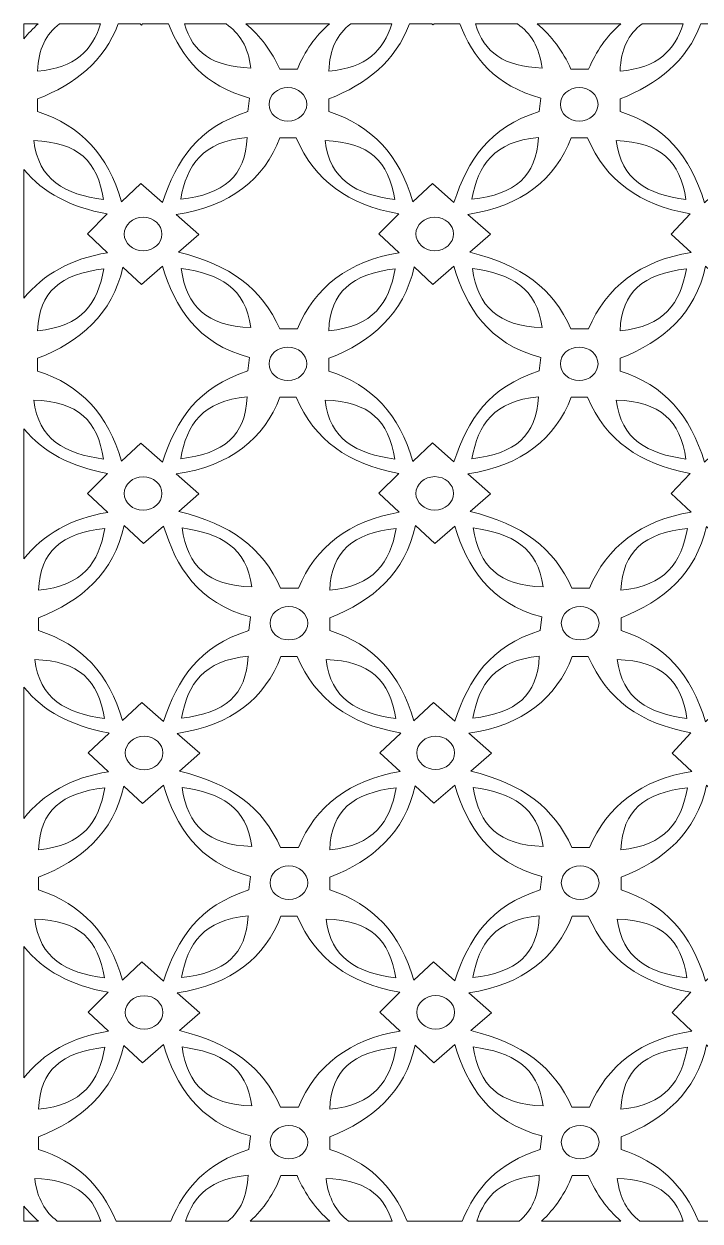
# Model space of a CAD drawing. Header units: millimetres. Extents: x -1200 to 1200, y -590 to 590.
# Drawn here: x -1200 to -534, y -590 to 590 of the extents above; entities that cross this region are included whole.
import ezdxf

# ---------------------------------------------------------------- set-up
doc = ezdxf.new("R2010")
doc.units = ezdxf.units.MM
doc.header["$MEASUREMENT"] = 0
doc.layers.add('Layer 1', color=7, linetype='Continuous')

msp = doc.modelspace()

# ---------------------------------------------------------------- linework, layer by layer
at = {"layer": 'Layer 1', "color": 250, "lineweight": 20}
for points, knots in [([(-1185.9681, 589.9734), (-1191.1047, 585.4989), (-1195.8026, 580.6018), (-1200.05, 575.308), (-1200.05, 575.308), (-1200.05, 589.9734), (-1200.05, 589.9734), (-1200.05, 589.9734), (-1185.9681, 589.9734), (-1185.9681, 589.9734)], [0, 0, 0, 0, 0.333333333, 0.333333333, 0.333333333, 0.666666667, 0.666666667, 0.666666667, 1, 1, 1, 1]), ([(-1124.6519, 589.9734), (-1132.5029, 564.0389), (-1149.4476, 546.8469), (-1186.7053, 543.2681), (-1185.7507, 565.1302), (-1178.6205, 580.1366), (-1164.9344, 589.9734), (-1164.9344, 589.9734), (-1124.6519, 589.9734), (-1124.6519, 589.9734)], [0, 0, 0, 0, 0.333333333, 0.333333333, 0.333333333, 0.666666667, 0.666666667, 0.666666667, 1, 1, 1, 1]), ([(-1057.6594, 589.9734), (-1044.5549, 557.0026), (-1022.4726, 528.8208), (-977.688, 516.8973), (-977.688, 516.8973), (-979.403, 503.6394), (-979.403, 503.6394), (-1029.0382, 487.6481), (-1049.8049, 455.9692), (-1063.432, 413.8114), (-1063.432, 413.8114), (-1084.8274, 432.6082), (-1084.8274, 432.6082), (-1084.8274, 432.6082), (-1103.8481, 414.7269), (-1103.8481, 414.7269), (-1117.6226, 460.8955), (-1143.6042, 489.6308), (-1186.6433, 503.5802), (-1186.6433, 503.5802), (-1186.5889, 516.1332), (-1186.5889, 516.1332), (-1149.7455, 530.6099), (-1120.7572, 553.2487), (-1107.2572, 589.9734), (-1107.2572, 589.9734), (-1085.4767, 589.9734), (-1085.4767, 589.9734), (-1085.4767, 589.9734), (-1084.3541, 588.9229), (-1084.3541, 588.9229), (-1084.3541, 588.9229), (-1083.1492, 589.9734), (-1083.1492, 589.9734), (-1083.1492, 589.9734), (-1057.6594, 589.9734), (-1057.6594, 589.9734)], [0, 0, 0, 0, 0.083333333, 0.083333333, 0.083333333, 0.166666667, 0.166666667, 0.166666667, 0.25, 0.25, 0.25, 0.333333333, 0.333333333, 0.333333333, 0.416666667, 0.416666667, 0.416666667, 0.5, 0.5, 0.5, 0.583333333, 0.583333333, 0.583333333, 0.666666667, 0.666666667, 0.666666667, 0.75, 0.75, 0.75, 0.833333333, 0.833333333, 0.833333333, 0.916666667, 0.916666667, 0.916666667, 1, 1, 1, 1]), ([(-1000.8998, 589.9734), (-987.6817, 580.9458), (-979.1305, 567.2761), (-976.6015, 546.4951), (-1014.1466, 547.7999), (-1033.7048, 561.8881), (-1042.0375, 589.9734), (-1042.0375, 589.9734), (-1000.8998, 589.9734), (-1000.8998, 589.9734)], [0, 0, 0, 0, 0.333333333, 0.333333333, 0.333333333, 0.666666667, 0.666666667, 0.666666667, 1, 1, 1, 1]), ([(-899.0392, 589.9734), (-912.8213, 577.9709), (-923.4467, 562.9281), (-930.6602, 545.3295), (-930.6602, 545.3295), (-948.1133, 545.3493), (-948.1133, 545.3493), (-956.1306, 563.3703), (-967.0394, 578.1095), (-981.3842, 589.9734), (-981.3842, 589.9734), (-899.0392, 589.9734), (-899.0392, 589.9734)], [0, 0, 0, 0, 0.25, 0.25, 0.25, 0.5, 0.5, 0.5, 0.75, 0.75, 0.75, 1, 1, 1, 1]), ([(-837.7148, 589.9734), (-845.5673, 564.0389), (-862.502, 546.8469), (-899.7662, 543.2681), (-898.8073, 565.1302), (-891.6801, 580.1366), (-877.996, 589.9734), (-877.996, 589.9734), (-837.7148, 589.9734), (-837.7148, 589.9734)], [0, 0, 0, 0, 0.333333333, 0.333333333, 0.333333333, 0.666666667, 0.666666667, 0.666666667, 1, 1, 1, 1]), ([(-770.7132, 589.9734), (-757.6068, 556.9989), (-735.5345, 528.8143), (-690.7565, 516.8973), (-690.7565, 516.8973), (-692.4637, 503.6394), (-692.4637, 503.6394), (-741.9826, 487.6878), (-762.7649, 456.1207), (-776.3843, 414.121), (-776.3843, 414.121), (-797.5468, 432.6938), (-797.5468, 432.6938), (-797.5468, 432.6938), (-816.8391, 414.549), (-816.8391, 414.549), (-830.6136, 460.8231), (-856.5953, 489.6044), (-899.6964, 503.5802), (-899.6964, 503.5802), (-899.6497, 516.1332), (-899.6497, 516.1332), (-862.7883, 530.603), (-833.8193, 553.2395), (-820.3176, 589.9734), (-820.3176, 589.9734), (-798.1035, 589.9734), (-798.1035, 589.9734), (-798.1035, 589.9734), (-797.0734, 589.0085), (-797.0734, 589.0085), (-797.0734, 589.0085), (-795.9671, 589.9734), (-795.9671, 589.9734), (-795.9671, 589.9734), (-770.7132, 589.9734), (-770.7132, 589.9734)], [0, 0, 0, 0, 0.083333333, 0.083333333, 0.083333333, 0.166666667, 0.166666667, 0.166666667, 0.25, 0.25, 0.25, 0.333333333, 0.333333333, 0.333333333, 0.416666667, 0.416666667, 0.416666667, 0.5, 0.5, 0.5, 0.583333333, 0.583333333, 0.583333333, 0.666666667, 0.666666667, 0.666666667, 0.75, 0.75, 0.75, 0.833333333, 0.833333333, 0.833333333, 0.916666667, 0.916666667, 0.916666667, 1, 1, 1, 1]), ([(-713.9584, 589.9734), (-700.7314, 580.9458), (-692.1752, 567.2761), (-689.6545, 546.4951), (-727.193, 547.7999), (-746.7791, 561.8881), (-755.1196, 589.9734), (-755.1196, 589.9734), (-713.9584, 589.9734), (-713.9584, 589.9734)], [0, 0, 0, 0, 0.333333333, 0.333333333, 0.333333333, 0.666666667, 0.666666667, 0.666666667, 1, 1, 1, 1]), ([(-612.0904, 589.9734), (-625.8712, 577.9705), (-636.4977, 562.9277), (-643.7132, 545.3295), (-643.7132, 545.3295), (-661.174, 545.3493), (-661.174, 545.3493), (-669.1897, 563.3725), (-680.0955, 578.1105), (-694.4359, 589.9734), (-694.4359, 589.9734), (-612.0904, 589.9734), (-612.0904, 589.9734)], [0, 0, 0, 0, 0.25, 0.25, 0.25, 0.5, 0.5, 0.5, 0.75, 0.75, 0.75, 1, 1, 1, 1]), ([(-550.7683, 589.9734), (-558.6224, 564.0389), (-575.5627, 546.8469), (-612.827, 543.2681), (-611.8725, 565.1302), (-604.7397, 580.1366), (-591.0514, 589.9734), (-591.0514, 589.9734), (-550.7683, 589.9734), (-550.7683, 589.9734)], [0, 0, 0, 0, 0.333333333, 0.333333333, 0.333333333, 0.666666667, 0.666666667, 0.666666667, 1, 1, 1, 1]), ([(-483.7781, 589.9734), (-470.666, 556.9999), (-448.5775, 528.8137), (-403.8019, 516.8973), (-403.8019, 516.8973), (-405.5091, 503.6394), (-405.5091, 503.6394), (-454.8572, 487.7471), (-475.6704, 456.3512), (-489.3055, 414.5755), (-489.3055, 414.5755), (-509.6299, 432.4107), (-509.6299, 432.4107), (-509.6299, 432.4107), (-529.6282, 413.6073), (-529.6282, 413.6073), (-543.3175, 460.4279), (-569.3768, 489.519), (-612.765, 503.5802), (-612.765, 503.5802), (-612.7028, 516.1332), (-612.7028, 516.1332), (-575.8553, 530.6071), (-546.8777, 553.2478), (-533.3698, 589.9734), (-533.3698, 589.9734), (-510.4964, 589.9734), (-510.4964, 589.9734), (-510.4964, 589.9734), (-509.1642, 588.7252), (-509.1642, 588.7252), (-509.1642, 588.7252), (-507.7322, 589.9734), (-507.7322, 589.9734), (-507.7322, 589.9734), (-483.7781, 589.9734), (-483.7781, 589.9734)], [0, 0, 0, 0, 0.083333333, 0.083333333, 0.083333333, 0.166666667, 0.166666667, 0.166666667, 0.25, 0.25, 0.25, 0.333333333, 0.333333333, 0.333333333, 0.416666667, 0.416666667, 0.416666667, 0.5, 0.5, 0.5, 0.583333333, 0.583333333, 0.583333333, 0.666666667, 0.666666667, 0.666666667, 0.75, 0.75, 0.75, 0.833333333, 0.833333333, 0.833333333, 0.916666667, 0.916666667, 0.916666667, 1, 1, 1, 1]), ([(-939.9804, 494.2279), (-950.2086, 494.2279), (-958.5354, 501.6438), (-958.5354, 510.726), (-958.5354, 519.8215), (-950.2086, 527.2375), (-939.9804, 527.2375), (-929.7444, 527.2375), (-921.4098, 519.8215), (-921.4098, 510.726), (-921.4098, 501.6438), (-929.7444, 494.2279), (-939.9804, 494.2279)], [0, 0, 0, 0, 0.25, 0.25, 0.25, 0.5, 0.5, 0.5, 0.75, 0.75, 0.75, 1, 1, 1, 1]), ([(-653.0335, 494.2279), (-663.2615, 494.2279), (-671.5885, 501.6438), (-671.5885, 510.726), (-671.5885, 519.8215), (-663.2615, 527.2375), (-653.0335, 527.2375), (-642.8053, 527.2375), (-634.4707, 519.8215), (-634.4707, 510.726), (-634.4707, 501.6438), (-642.8053, 494.2279), (-653.0335, 494.2279)], [0, 0, 0, 0, 0.25, 0.25, 0.25, 0.5, 0.5, 0.5, 0.75, 0.75, 0.75, 1, 1, 1, 1]), ([(-1121.7124, 416.8214), (-1159.8002, 422.0771), (-1185.6266, 436.0592), (-1190.3372, 474.9569), (-1146.7551, 473.442), (-1127.4085, 454.7178), (-1121.7124, 416.8214)], [0, 0, 0, 0, 0.5, 0.5, 0.5, 1, 1, 1, 1]), ([(-830.3887, 364.4486), (-879.6901, 356.8153), (-914.1306, 329.9045), (-930.6602, 289.5777), (-930.6602, 289.5777), (-948.1133, 289.5975), (-948.1133, 289.5975), (-965.6438, 329.0022), (-996.9879, 352.7254), (-1047.8881, 364.982), (-1047.8881, 364.982), (-1027.781, 382.5143), (-1027.781, 382.5143), (-1027.781, 382.5143), (-1050.1697, 402.1738), (-1050.1697, 402.1738), (-996.0256, 410.1891), (-963.696, 436.9419), (-947.8106, 477.8153), (-947.8106, 477.8153), (-931.9639, 477.8153), (-931.9639, 477.8153), (-913.2615, 435.1438), (-881.0094, 412.02), (-830.7999, 402.727), (-830.7999, 402.727), (-850.3016, 383.0938), (-850.3016, 383.0938), (-850.3016, 383.0938), (-830.3887, 364.4486), (-830.3887, 364.4486)], [0, 0, 0, 0, 0.1, 0.1, 0.1, 0.2, 0.2, 0.2, 0.3, 0.3, 0.3, 0.4, 0.4, 0.4, 0.5, 0.5, 0.5, 0.6, 0.6, 0.6, 0.7, 0.7, 0.7, 0.8, 0.8, 0.8, 0.9, 0.9, 0.9, 1, 1, 1, 1]), ([(-1045.6298, 417.1705), (-1039.7164, 451.023), (-1023.9861, 473.9954), (-980.2411, 478.1972), (-981.9328, 439.4511), (-1003.01, 422.2285), (-1045.6298, 417.1705)], [0, 0, 0, 0, 0.5, 0.5, 0.5, 1, 1, 1, 1]), ([(-834.7577, 416.8214), (-872.8455, 422.0771), (-898.6797, 436.0592), (-903.4057, 474.9569), (-859.8237, 473.442), (-840.4537, 454.7178), (-834.7577, 416.8214)], [0, 0, 0, 0, 0.5, 0.5, 0.5, 1, 1, 1, 1]), ([(-542.8675, 364.5474), (-592.4716, 357.0327), (-627.1138, 330.0625), (-643.7132, 289.5777), (-643.7132, 289.5777), (-661.174, 289.5975), (-661.174, 289.5975), (-678.6814, 328.9626), (-709.9634, 352.6726), (-760.7473, 364.9359), (-760.7473, 364.9359), (-740.5082, 382.6066), (-740.5082, 382.6066), (-740.5082, 382.6066), (-762.8503, 402.233), (-762.8503, 402.233), (-708.9313, 410.3076), (-676.7257, 437.0342), (-660.8637, 477.8153), (-660.8637, 477.8153), (-645.017, 477.8153), (-645.017, 477.8153), (-626.3146, 435.1438), (-594.0625, 412.02), (-543.853, 402.727), (-543.853, 402.727), (-562.377, 382.8174), (-562.377, 382.8174), (-562.377, 382.8174), (-542.8675, 364.5474), (-542.8675, 364.5474)], [0, 0, 0, 0, 0.1, 0.1, 0.1, 0.2, 0.2, 0.2, 0.3, 0.3, 0.3, 0.4, 0.4, 0.4, 0.5, 0.5, 0.5, 0.6, 0.6, 0.6, 0.7, 0.7, 0.7, 0.8, 0.8, 0.8, 0.9, 0.9, 0.9, 1, 1, 1, 1]), ([(-758.6829, 417.1705), (-752.7929, 451.023), (-737.0471, 473.9954), (-693.2864, 478.1972), (-694.986, 439.4511), (-716.0708, 422.2285), (-758.6829, 417.1705)], [0, 0, 0, 0, 0.5, 0.5, 0.5, 1, 1, 1, 1]), ([(-547.8263, 416.8214), (-585.9064, 422.0771), (-611.7251, 436.0592), (-616.4744, 474.9569), (-572.8767, 473.442), (-553.5069, 454.7178), (-547.8263, 416.8214)], [0, 0, 0, 0, 0.5, 0.5, 0.5, 1, 1, 1, 1]), ([(-1118.0494, 402.6875), (-1118.0494, 402.6875), (-1137.5745, 383.0016), (-1137.5745, 383.0016), (-1137.5745, 383.0016), (-1117.7159, 364.396), (-1117.7159, 364.396), (-1153.3291, 358.8025), (-1181.1561, 343.1102), (-1200.05, 319.5562), (-1200.05, 319.5562), (-1200.05, 446.594), (-1200.05, 446.594), (-1180.9267, 423.3561), (-1154.1613, 409.4001), (-1118.0494, 402.6875)], [0, 0, 0, 0, 0.2, 0.2, 0.2, 0.4, 0.4, 0.4, 0.6, 0.6, 0.6, 0.8, 0.8, 0.8, 1, 1, 1, 1]), ([(-1082.6777, 366.3848), (-1092.9059, 366.3848), (-1101.2329, 373.7942), (-1101.2329, 382.883), (-1101.2329, 391.9654), (-1092.9059, 399.3945), (-1082.6777, 399.3945), (-1072.4574, 399.3945), (-1064.1227, 391.9654), (-1064.1227, 382.883), (-1064.1227, 373.7942), (-1072.4574, 366.3848), (-1082.6777, 366.3848)], [0, 0, 0, 0, 0.25, 0.25, 0.25, 0.5, 0.5, 0.5, 0.75, 0.75, 0.75, 1, 1, 1, 1]), ([(-795.3971, 366.4706), (-805.6254, 366.4706), (-813.9599, 373.8864), (-813.9599, 382.9687), (-813.9599, 392.0642), (-805.6254, 399.48), (-795.3971, 399.48), (-785.1768, 399.48), (-776.8343, 392.0642), (-776.8343, 382.9687), (-776.8343, 373.8864), (-785.1768, 366.4706), (-795.3971, 366.4706)], [0, 0, 0, 0, 0.25, 0.25, 0.25, 0.5, 0.5, 0.5, 0.75, 0.75, 0.75, 1, 1, 1, 1]), ([(-1121.3166, 348.5365), (-1127.2145, 314.684), (-1142.9602, 291.7182), (-1186.7053, 287.5228), (-1185.0135, 326.2689), (-1163.9287, 343.4784), (-1121.3166, 348.5365)], [0, 0, 0, 0, 0.5, 0.5, 0.5, 1, 1, 1, 1]), ([(-1063.5951, 351.2764), (-1051.3648, 311.2263), (-1030.0315, 275.0684), (-977.688, 261.1455), (-977.688, 261.1455), (-979.403, 247.8877), (-979.403, 247.8877), (-1029.0382, 231.8966), (-1049.8049, 200.2108), (-1063.432, 158.0662), (-1063.432, 158.0662), (-1084.8274, 176.8498), (-1084.8274, 176.8498), (-1084.8274, 176.8498), (-1103.8481, 158.9751), (-1103.8481, 158.9751), (-1117.6226, 205.1438), (-1143.6042, 233.879), (-1186.6433, 247.835), (-1186.6433, 247.835), (-1186.5889, 260.3815), (-1186.5889, 260.3815), (-1144.6675, 276.8468), (-1112.9122, 303.8893), (-1102.5753, 350.2227), (-1102.5753, 350.2227), (-1084.3541, 333.1646), (-1084.3541, 333.1646), (-1084.3541, 333.1646), (-1063.5951, 351.2764), (-1063.5951, 351.2764)], [0, 0, 0, 0, 0.1, 0.1, 0.1, 0.2, 0.2, 0.2, 0.3, 0.3, 0.3, 0.4, 0.4, 0.4, 0.5, 0.5, 0.5, 0.6, 0.6, 0.6, 0.7, 0.7, 0.7, 0.8, 0.8, 0.8, 0.9, 0.9, 0.9, 1, 1, 1, 1]), ([(-1045.2186, 348.879), (-1007.1617, 343.6431), (-981.3353, 329.6411), (-976.6015, 290.7434), (-1020.1914, 292.2649), (-1039.5379, 311.0023), (-1045.2186, 348.879)], [0, 0, 0, 0, 0.5, 0.5, 0.5, 1, 1, 1, 1]), ([(-834.3775, 348.5365), (-840.2831, 314.684), (-856.0134, 291.7182), (-899.7662, 287.5228), (-898.0667, 326.2689), (-876.9973, 343.4784), (-834.3775, 348.5365)], [0, 0, 0, 0, 0.5, 0.5, 0.5, 1, 1, 1, 1]), ([(-776.6016, 351.1117), (-764.3557, 311.1341), (-743.0225, 275.0489), (-690.7565, 261.1455), (-690.7565, 261.1455), (-692.4637, 247.8877), (-692.4637, 247.8877), (-741.9826, 231.9426), (-762.7649, 200.369), (-776.3843, 158.3692), (-776.3843, 158.3692), (-797.5468, 176.942), (-797.5468, 176.942), (-797.5468, 176.942), (-816.8391, 158.7974), (-816.8391, 158.7974), (-830.6136, 205.0714), (-856.5953, 233.8526), (-899.6964, 247.835), (-899.6964, 247.835), (-899.6497, 260.3815), (-899.6497, 260.3815), (-857.6042, 276.8863), (-825.8254, 304.0211), (-815.5586, 350.5585), (-815.5586, 350.5585), (-797.0734, 333.2567), (-797.0734, 333.2567), (-797.0734, 333.2567), (-776.6016, 351.1117), (-776.6016, 351.1117)], [0, 0, 0, 0, 0.1, 0.1, 0.1, 0.2, 0.2, 0.2, 0.3, 0.3, 0.3, 0.4, 0.4, 0.4, 0.5, 0.5, 0.5, 0.6, 0.6, 0.6, 0.7, 0.7, 0.7, 0.8, 0.8, 0.8, 0.9, 0.9, 0.9, 1, 1, 1, 1]), ([(-758.3027, 348.879), (-720.2303, 343.6431), (-694.3728, 329.6411), (-689.6545, 290.7434), (-733.2367, 292.2649), (-752.6221, 311.0023), (-758.3027, 348.879)], [0, 0, 0, 0, 0.5, 0.5, 0.5, 1, 1, 1, 1]), ([(-547.4305, 348.5365), (-553.3361, 314.684), (-569.0741, 291.7182), (-612.827, 287.5228), (-611.1353, 326.2689), (-590.0426, 343.4784), (-547.4305, 348.5365)], [0, 0, 0, 0, 0.5, 0.5, 0.5, 1, 1, 1, 1]), ([(-489.3908, 350.2094), (-477.0984, 310.5874), (-455.6721, 274.95), (-403.8019, 261.1455), (-403.8019, 261.1455), (-405.5091, 247.8877), (-405.5091, 247.8877), (-454.8572, 231.9954), (-475.6704, 200.5993), (-489.3055, 158.8236), (-489.3055, 158.8236), (-509.6299, 176.6654), (-509.6299, 176.6654), (-509.6299, 176.6654), (-529.6282, 157.8555), (-529.6282, 157.8555), (-543.3175, 204.6828), (-569.3768, 233.7604), (-612.765, 247.835), (-612.765, 247.835), (-612.7028, 260.3815), (-612.7028, 260.3815), (-570.5176, 276.9521), (-538.6458, 304.2253), (-528.4953, 351.0919), (-528.4953, 351.0919), (-509.1642, 332.9803), (-509.1642, 332.9803), (-509.1642, 332.9803), (-489.3908, 350.2094), (-489.3908, 350.2094)], [0, 0, 0, 0, 0.1, 0.1, 0.1, 0.2, 0.2, 0.2, 0.3, 0.3, 0.3, 0.4, 0.4, 0.4, 0.5, 0.5, 0.5, 0.6, 0.6, 0.6, 0.7, 0.7, 0.7, 0.8, 0.8, 0.8, 0.9, 0.9, 0.9, 1, 1, 1, 1]), ([(-939.9804, 238.476), (-950.2086, 238.476), (-958.5354, 245.8855), (-958.5354, 254.9743), (-958.5354, 264.0697), (-950.2086, 271.4856), (-939.9804, 271.4856), (-929.7444, 271.4856), (-921.4098, 264.0697), (-921.4098, 254.9743), (-921.4098, 245.8855), (-929.7444, 238.476), (-939.9804, 238.476)], [0, 0, 0, 0, 0.25, 0.25, 0.25, 0.5, 0.5, 0.5, 0.75, 0.75, 0.75, 1, 1, 1, 1]), ([(-653.0335, 238.476), (-663.2615, 238.476), (-671.5885, 245.8855), (-671.5885, 254.9743), (-671.5885, 264.0697), (-663.2615, 271.4856), (-653.0335, 271.4856), (-642.8053, 271.4856), (-634.4707, 264.0697), (-634.4707, 254.9743), (-634.4707, 245.8855), (-642.8053, 238.476), (-653.0335, 238.476)], [0, 0, 0, 0, 0.25, 0.25, 0.25, 0.5, 0.5, 0.5, 0.75, 0.75, 0.75, 1, 1, 1, 1]), ([(-1121.7124, 161.0761), (-1159.8002, 166.3253), (-1185.6266, 180.3143), (-1190.3372, 219.2116), (-1146.7551, 217.6904), (-1127.4085, 198.9659), (-1121.7124, 161.0761)], [0, 0, 0, 0, 0.5, 0.5, 0.5, 1, 1, 1, 1]), ([(-830.2645, 108.5783), (-879.1081, 100.7737), (-913.2615, 73.9222), (-929.7134, 33.8259), (-929.7134, 33.8259), (-947.1587, 33.8457), (-947.1587, 33.8457), (-964.7669, 73.3953), (-996.274, 97.1448), (-1047.5078, 109.3685), (-1047.5078, 109.3685), (-1027.781, 126.7692), (-1027.781, 126.7692), (-1027.781, 126.7692), (-1050.1697, 146.4155), (-1050.1697, 146.4155), (-996.0256, 154.4373), (-963.696, 181.1902), (-947.8106, 222.0635), (-947.8106, 222.0635), (-931.9639, 222.0635), (-931.9639, 222.0635), (-913.2615, 179.3921), (-881.0094, 156.2683), (-830.7999, 146.9753), (-830.7999, 146.9753), (-850.3016, 127.3422), (-850.3016, 127.3422), (-850.3016, 127.3422), (-830.2645, 108.5783), (-830.2645, 108.5783)], [0, 0, 0, 0, 0.1, 0.1, 0.1, 0.2, 0.2, 0.2, 0.3, 0.3, 0.3, 0.4, 0.4, 0.4, 0.5, 0.5, 0.5, 0.6, 0.6, 0.6, 0.7, 0.7, 0.7, 0.8, 0.8, 0.8, 0.9, 0.9, 0.9, 1, 1, 1, 1]), ([(-1045.6298, 161.4185), (-1039.7164, 195.2711), (-1023.9861, 218.237), (-980.2411, 222.4322), (-981.9328, 183.6996), (-1003.01, 166.4768), (-1045.6298, 161.4185)], [0, 0, 0, 0, 0.5, 0.5, 0.5, 1, 1, 1, 1]), ([(-834.7577, 161.0761), (-872.8455, 166.3253), (-898.6797, 180.3143), (-903.4057, 219.2116), (-859.8237, 217.6904), (-840.4537, 198.9659), (-834.7577, 161.0761)], [0, 0, 0, 0, 0.5, 0.5, 0.5, 1, 1, 1, 1]), ([(-542.7277, 108.6639), (-591.8895, 100.9911), (-626.2602, 74.0868), (-642.7665, 33.8259), (-642.7665, 33.8259), (-660.2427, 33.8457), (-660.2427, 33.8457), (-677.8122, 73.3953), (-709.3271, 97.1448), (-760.5532, 109.3553), (-760.5532, 109.3553), (-740.5082, 126.8549), (-740.5082, 126.8549), (-740.5082, 126.8549), (-762.8503, 146.4815), (-762.8503, 146.4815), (-708.9313, 154.5559), (-676.7257, 181.2757), (-660.8637, 222.0635), (-660.8637, 222.0635), (-645.017, 222.0635), (-645.017, 222.0635), (-626.3146, 179.3921), (-594.0625, 156.2683), (-543.853, 146.9753), (-543.853, 146.9753), (-562.377, 127.0589), (-562.377, 127.0589), (-562.377, 127.0589), (-542.7277, 108.6639), (-542.7277, 108.6639)], [0, 0, 0, 0, 0.1, 0.1, 0.1, 0.2, 0.2, 0.2, 0.3, 0.3, 0.3, 0.4, 0.4, 0.4, 0.5, 0.5, 0.5, 0.6, 0.6, 0.6, 0.7, 0.7, 0.7, 0.8, 0.8, 0.8, 0.9, 0.9, 0.9, 1, 1, 1, 1]), ([(-758.6829, 161.4185), (-752.7929, 195.2711), (-737.0471, 218.237), (-693.2864, 222.4322), (-694.986, 183.6996), (-716.0708, 166.4768), (-758.6829, 161.4185)], [0, 0, 0, 0, 0.5, 0.5, 0.5, 1, 1, 1, 1]), ([(-547.8263, 161.0761), (-585.9064, 166.3253), (-611.7251, 180.3143), (-616.4744, 219.2116), (-572.8767, 217.6904), (-553.5069, 198.9659), (-547.8263, 161.0761)], [0, 0, 0, 0, 0.5, 0.5, 0.5, 1, 1, 1, 1]), ([(-1200.05, 190.8603), (-1180.864, 167.5934), (-1153.982, 153.6827), (-1117.7313, 146.9753), (-1117.7313, 146.9753), (-1137.5745, 127.2564), (-1137.5745, 127.2564), (-1137.5745, 127.2564), (-1117.5761, 108.5124), (-1117.5761, 108.5124), (-1153.3992, 102.7163), (-1181.2826, 86.6528), (-1200.05, 62.6173), (-1200.05, 62.6173), (-1200.05, 190.8603), (-1200.05, 190.8603)], [0, 0, 0, 0, 0.2, 0.2, 0.2, 0.4, 0.4, 0.4, 0.6, 0.6, 0.6, 0.8, 0.8, 0.8, 1, 1, 1, 1]), ([(-1082.6777, 110.6266), (-1092.9059, 110.6266), (-1101.2329, 118.0426), (-1101.2329, 127.1314), (-1101.2329, 136.2203), (-1092.9059, 143.6362), (-1082.6777, 143.6362), (-1072.4574, 143.6362), (-1064.1227, 136.2203), (-1064.1227, 127.1314), (-1064.1227, 118.0426), (-1072.4574, 110.6266), (-1082.6777, 110.6266)], [0, 0, 0, 0, 0.25, 0.25, 0.25, 0.5, 0.5, 0.5, 0.75, 0.75, 0.75, 1, 1, 1, 1]), ([(-795.3971, 110.7254), (-805.6254, 110.7254), (-813.9599, 118.1282), (-813.9599, 127.2235), (-813.9599, 136.3124), (-805.6254, 143.7285), (-795.3971, 143.7285), (-785.1768, 143.7285), (-776.8343, 136.3124), (-776.8343, 127.2235), (-776.8343, 118.1282), (-785.1768, 110.7254), (-795.3971, 110.7254)], [0, 0, 0, 0, 0.25, 0.25, 0.25, 0.5, 0.5, 0.5, 0.75, 0.75, 0.75, 1, 1, 1, 1]), ([(-1062.5008, 95.0373), (-1062.5008, 95.0373), (-1082.2587, 77.8145), (-1082.2587, 77.8145), (-1082.2587, 77.8145), (-1101.3647, 95.6958), (-1101.3647, 95.6958), (-1111.4144, 48.6117), (-1143.3561, 21.2466), (-1185.6422, 4.6297), (-1185.6422, 4.6297), (-1185.7042, -7.9169), (-1185.7042, -7.9169), (-1142.6575, -21.8728), (-1116.6759, -50.6079), (-1102.8936, -96.7767), (-1102.8936, -96.7767), (-1083.8729, -78.8953), (-1083.8729, -78.8953), (-1083.8729, -78.8953), (-1062.4776, -97.6855), (-1062.4776, -97.6855), (-1048.8581, -55.5278), (-1028.0991, -23.842), (-978.4562, -7.8641), (-978.4562, -7.8641), (-976.7488, 5.4005), (-976.7488, 5.4005), (-1028.8674, 19.2773), (-1050.2473, 55.1846), (-1062.5008, 95.0373)], [0, 0, 0, 0, 0.1, 0.1, 0.1, 0.2, 0.2, 0.2, 0.3, 0.3, 0.3, 0.4, 0.4, 0.4, 0.5, 0.5, 0.5, 0.6, 0.6, 0.6, 0.7, 0.7, 0.7, 0.8, 0.8, 0.8, 0.9, 0.9, 0.9, 1, 1, 1, 1]), ([(-775.5617, 95.024), (-775.5617, 95.024), (-795.2963, 77.8145), (-795.2963, 77.8145), (-795.2963, 77.8145), (-814.4178, 95.7157), (-814.4178, 95.7157), (-824.4597, 48.6117), (-856.4013, 21.2466), (-898.6953, 4.6297), (-898.6953, 4.6297), (-898.7496, -7.9169), (-898.7496, -7.9169), (-855.6564, -21.8925), (-829.6668, -50.6805), (-815.8923, -96.9478), (-815.8923, -96.9478), (-796.5922, -78.8098), (-796.5922, -78.8098), (-796.5922, -78.8098), (-775.4375, -97.3759), (-775.4375, -97.3759), (-761.8259, -55.3763), (-741.0282, -23.8091), (-691.5015, -7.8641), (-691.5015, -7.8641), (-689.7942, 5.4005), (-689.7942, 5.4005), (-741.9283, 19.264), (-763.2926, 55.1717), (-775.5617, 95.024)], [0, 0, 0, 0, 0.1, 0.1, 0.1, 0.2, 0.2, 0.2, 0.3, 0.3, 0.3, 0.4, 0.4, 0.4, 0.5, 0.5, 0.5, 0.6, 0.6, 0.6, 0.7, 0.7, 0.7, 0.8, 0.8, 0.8, 0.9, 0.9, 0.9, 1, 1, 1, 1]), ([(-488.6147, 95.024), (-488.6147, 95.024), (-509.0322, 77.2153), (-509.0322, 77.2153), (-509.0322, 77.2153), (-527.6882, 94.6751), (-527.6882, 94.6751), (-537.9939, 48.2164), (-569.7725, 21.1279), (-611.7484, 4.6297), (-611.7484, 4.6297), (-611.8105, -7.9169), (-611.8105, -7.9169), (-568.4223, -21.9848), (-542.3707, -51.069), (-528.6737, -97.8896), (-528.6737, -97.8896), (-508.6676, -79.0863), (-508.6676, -79.0863), (-508.6676, -79.0863), (-488.351, -96.9281), (-488.351, -96.9281), (-474.7159, -55.1524), (-453.9027, -23.7433), (-404.5701, -7.8641), (-404.5701, -7.8641), (-402.8628, 5.4005), (-402.8628, 5.4005), (-454.9814, 19.264), (-476.3379, 55.1717), (-488.6147, 95.024)], [0, 0, 0, 0, 0.1, 0.1, 0.1, 0.2, 0.2, 0.2, 0.3, 0.3, 0.3, 0.4, 0.4, 0.4, 0.5, 0.5, 0.5, 0.6, 0.6, 0.6, 0.7, 0.7, 0.7, 0.8, 0.8, 0.8, 0.9, 0.9, 0.9, 1, 1, 1, 1]), ([(-1120.3775, 92.7847), (-1126.2754, 58.9321), (-1142.0057, 35.9664), (-1185.7664, 31.7712), (-1184.0668, 70.5172), (-1162.9898, 87.7267), (-1120.3775, 92.7847)], [0, 0, 0, 0, 0.5, 0.5, 0.5, 1, 1, 1, 1]), ([(-1044.2795, 93.1273), (-1006.2227, 87.8913), (-980.3886, 73.8892), (-975.6703, 35.0048), (-1019.2369, 36.5131), (-1038.599, 55.2506), (-1044.2795, 93.1273)], [0, 0, 0, 0, 0.5, 0.5, 0.5, 1, 1, 1, 1]), ([(-833.4229, 92.7847), (-839.3286, 58.9321), (-855.0666, 35.9664), (-898.8195, 31.7712), (-897.1277, 70.5172), (-876.0505, 87.7267), (-833.4229, 92.7847)], [0, 0, 0, 0, 0.5, 0.5, 0.5, 1, 1, 1, 1]), ([(-757.3481, 93.1273), (-719.2681, 87.8913), (-693.426, 73.8892), (-688.7, 35.0048), (-732.2977, 36.5131), (-751.6598, 55.2506), (-757.3481, 93.1273)], [0, 0, 0, 0, 0.5, 0.5, 0.5, 1, 1, 1, 1]), ([(-546.4914, 92.7847), (-552.3893, 58.9321), (-568.1196, 35.9664), (-611.8803, 31.7712), (-610.173, 70.5172), (-589.1037, 87.7267), (-546.4914, 92.7847)], [0, 0, 0, 0, 0.5, 0.5, 0.5, 1, 1, 1, 1]), ([(-939.0259, -17.2691), (-949.2618, -17.2691), (-957.5886, -9.8597), (-957.5886, -0.7644), (-957.5886, 8.3179), (-949.2618, 15.7339), (-939.0259, 15.7339), (-928.8054, 15.7339), (-920.463, 8.3179), (-920.463, -0.7644), (-920.463, -9.8597), (-928.8054, -17.2691), (-939.0259, -17.2691)], [0, 0, 0, 0, 0.25, 0.25, 0.25, 0.5, 0.5, 0.5, 0.75, 0.75, 0.75, 1, 1, 1, 1]), ([(-652.0867, -17.2691), (-662.3071, -17.2691), (-670.6494, -9.8597), (-670.6494, -0.7644), (-670.6494, 8.3179), (-662.3071, 15.7339), (-652.0867, 15.7339), (-641.8663, 15.7339), (-633.5239, 8.3179), (-633.5239, -0.7644), (-633.5239, -9.8597), (-641.8663, -17.2691), (-652.0867, -17.2691)], [0, 0, 0, 0, 0.25, 0.25, 0.25, 0.5, 0.5, 0.5, 0.75, 0.75, 0.75, 1, 1, 1, 1]), ([(-829.4341, -147.0417), (-878.7433, -154.6882), (-913.1683, -181.5991), (-929.7134, -221.9259), (-929.7134, -221.9259), (-947.1587, -221.9061), (-947.1587, -221.9061), (-964.7049, -182.4948), (-996.0256, -158.7783), (-1046.9336, -146.5214), (-1046.9336, -146.5214), (-1026.8264, -128.9826), (-1026.8264, -128.9826), (-1026.8264, -128.9826), (-1049.2151, -109.3233), (-1049.2151, -109.3233), (-995.079, -101.3145), (-962.7492, -74.5617), (-946.8638, -33.6817), (-946.8638, -33.6817), (-931.0094, -33.6817), (-931.0094, -33.6817), (-912.3224, -76.3595), (-880.0627, -99.4835), (-829.8453, -108.7698), (-829.8453, -108.7698), (-829.8221, -108.7502), (-829.8221, -108.7502), (-829.5117, -108.8818), (-829.1857, -109.0136), (-828.8675, -109.1387), (-828.8675, -109.1387), (-849.3548, -128.4098), (-849.3548, -128.4098), (-849.3548, -128.4098), (-829.4341, -147.0417), (-829.4341, -147.0417)], [0, 0, 0, 0, 0.083333333, 0.083333333, 0.083333333, 0.166666667, 0.166666667, 0.166666667, 0.25, 0.25, 0.25, 0.333333333, 0.333333333, 0.333333333, 0.416666667, 0.416666667, 0.416666667, 0.5, 0.5, 0.5, 0.583333333, 0.583333333, 0.583333333, 0.666666667, 0.666666667, 0.666666667, 0.75, 0.75, 0.75, 0.833333333, 0.833333333, 0.833333333, 0.916666667, 0.916666667, 0.916666667, 1, 1, 1, 1]), ([(-1044.6831, -94.3332), (-1038.7696, -60.4674), (-1023.0472, -37.5083), (-979.2944, -33.3194), (-980.986, -72.0524), (-1002.0555, -89.2619), (-1044.6831, -94.3332)], [0, 0, 0, 0, 0.5, 0.5, 0.5, 1, 1, 1, 1]), ([(-541.9284, -146.9561), (-591.5248, -154.4708), (-626.1671, -181.4344), (-642.7665, -221.9259), (-642.7665, -221.9259), (-660.2427, -221.9061), (-660.2427, -221.9061), (-677.7268, -182.5409), (-709.0244, -158.8309), (-759.8082, -146.5676), (-759.8082, -146.5676), (-739.5536, -128.8972), (-739.5536, -128.8972), (-739.5536, -128.8972), (-761.9035, -109.2705), (-761.9035, -109.2705), (-707.9846, -101.1826), (-675.779, -74.4627), (-659.9169, -33.6817), (-659.9169, -33.6817), (-644.0703, -33.6817), (-644.0703, -33.6817), (-625.3678, -76.3466), (-593.1468, -99.4702), (-542.9528, -108.7633), (-542.9528, -108.7633), (-561.4302, -128.6797), (-561.4302, -128.6797), (-561.4302, -128.6797), (-541.9284, -146.9561), (-541.9284, -146.9561)], [0, 0, 0, 0, 0.1, 0.1, 0.1, 0.2, 0.2, 0.2, 0.3, 0.3, 0.3, 0.4, 0.4, 0.4, 0.5, 0.5, 0.5, 0.6, 0.6, 0.6, 0.7, 0.7, 0.7, 0.8, 0.8, 0.8, 0.9, 0.9, 0.9, 1, 1, 1, 1]), ([(-757.7362, -94.3332), (-751.8383, -60.4674), (-736.0926, -37.5083), (-692.3475, -33.3194), (-694.0469, -72.0524), (-715.124, -89.2619), (-757.7362, -94.3332)], [0, 0, 0, 0, 0.5, 0.5, 0.5, 1, 1, 1, 1]), ([(-1120.7579, -94.6755), (-1158.8534, -89.4265), (-1184.6721, -75.4376), (-1189.3904, -36.5401), (-1145.816, -38.0549), (-1126.4618, -56.7857), (-1120.7579, -94.6755)], [0, 0, 0, 0, 0.5, 0.5, 0.5, 1, 1, 1, 1]), ([(-833.8186, -94.6755), (-871.9065, -89.4265), (-897.733, -75.4376), (-902.4513, -36.5401), (-858.8691, -38.0549), (-839.5069, -56.7857), (-833.8186, -94.6755)], [0, 0, 0, 0, 0.5, 0.5, 0.5, 1, 1, 1, 1]), ([(-546.8718, -94.6755), (-584.9518, -89.4265), (-610.7783, -75.4376), (-615.5199, -36.5401), (-571.9299, -38.0549), (-552.5601, -56.7857), (-546.8718, -94.6755)], [0, 0, 0, 0, 0.5, 0.5, 0.5, 1, 1, 1, 1]), ([(-1116.7691, -147.0944), (-1152.9802, -152.7872), (-1181.1419, -168.9129), (-1200.05, -193.1288), (-1200.05, -193.1288), (-1200.05, -63.7078), (-1200.05, -63.7078), (-1180.8625, -87.61), (-1153.8013, -101.8677), (-1117.1414, -108.7106), (-1116.8079, -108.849), (-1116.4198, -109.0136), (-1116.0472, -109.1519), (-1116.0472, -109.1519), (-1136.6355, -128.4951), (-1136.6355, -128.4951), (-1136.6355, -128.4951), (-1116.7691, -147.0944), (-1116.7691, -147.0944)], [0, 0, 0, 0, 0.166666667, 0.166666667, 0.166666667, 0.333333333, 0.333333333, 0.333333333, 0.5, 0.5, 0.5, 0.666666667, 0.666666667, 0.666666667, 0.833333333, 0.833333333, 0.833333333, 1, 1, 1, 1]), ([(-1081.7387, -145.112), (-1091.9592, -145.112), (-1100.2937, -137.7027), (-1100.2937, -128.6139), (-1100.2937, -119.525), (-1091.9592, -112.1091), (-1081.7387, -112.1091), (-1071.5106, -112.1091), (-1063.176, -119.525), (-1063.176, -128.6139), (-1063.176, -137.7027), (-1071.5106, -145.112), (-1081.7387, -145.112)], [0, 0, 0, 0, 0.25, 0.25, 0.25, 0.5, 0.5, 0.5, 0.75, 0.75, 0.75, 1, 1, 1, 1]), ([(-794.4581, -145.0264), (-804.6786, -145.0264), (-813.0053, -137.6105), (-813.0053, -128.5282), (-813.0053, -119.4393), (-804.6786, -112.0235), (-794.4581, -112.0235), (-784.23, -112.0235), (-775.8876, -119.4393), (-775.8876, -128.5282), (-775.8876, -137.6105), (-784.23, -145.0264), (-794.4581, -145.0264)], [0, 0, 0, 0, 0.25, 0.25, 0.25, 0.5, 0.5, 0.5, 0.75, 0.75, 0.75, 1, 1, 1, 1]), ([(-1120.3775, -162.967), (-1126.2754, -196.8196), (-1142.0057, -219.7788), (-1185.7664, -223.9806), (-1184.0668, -185.2346), (-1162.9898, -168.0251), (-1120.3775, -162.967)], [0, 0, 0, 0, 0.5, 0.5, 0.5, 1, 1, 1, 1]), ([(-1062.6561, -160.2271), (-1050.4102, -200.2706), (-1029.077, -236.4219), (-976.7488, -250.3516), (-976.7488, -250.3516), (-978.4562, -263.6159), (-978.4562, -263.6159), (-1028.0991, -279.6071), (-1048.8581, -311.2796), (-1062.4776, -353.4372), (-1062.4776, -353.4372), (-1083.8729, -334.6472), (-1083.8729, -334.6472), (-1083.8729, -334.6472), (-1102.8936, -352.5284), (-1102.8936, -352.5284), (-1116.6759, -306.3531), (-1142.6575, -277.6245), (-1185.7042, -263.6685), (-1185.7042, -263.6685), (-1185.6422, -251.122), (-1185.6422, -251.122), (-1143.713, -234.6437), (-1111.9654, -207.6142), (-1101.6208, -161.2811), (-1101.6208, -161.2811), (-1083.4073, -178.3257), (-1083.4073, -178.3257), (-1083.4073, -178.3257), (-1062.6561, -160.2271), (-1062.6561, -160.2271)], [0, 0, 0, 0, 0.1, 0.1, 0.1, 0.2, 0.2, 0.2, 0.3, 0.3, 0.3, 0.4, 0.4, 0.4, 0.5, 0.5, 0.5, 0.6, 0.6, 0.6, 0.7, 0.7, 0.7, 0.8, 0.8, 0.8, 0.9, 0.9, 0.9, 1, 1, 1, 1]), ([(-1044.2795, -162.6179), (-1006.2227, -167.8737), (-980.3886, -181.856), (-975.6703, -220.7535), (-1019.2369, -219.2387), (-1038.599, -200.5012), (-1044.2795, -162.6179)], [0, 0, 0, 0, 0.5, 0.5, 0.5, 1, 1, 1, 1]), ([(-833.4229, -162.967), (-839.3286, -196.8196), (-855.0666, -219.7788), (-898.8195, -223.9806), (-897.1277, -185.2346), (-876.0505, -168.0251), (-833.4229, -162.967)], [0, 0, 0, 0, 0.5, 0.5, 0.5, 1, 1, 1, 1]), ([(-775.6627, -160.3918), (-763.4168, -200.3695), (-742.068, -236.4415), (-689.7942, -250.3516), (-689.7942, -250.3516), (-691.5015, -263.6159), (-691.5015, -263.6159), (-741.0282, -279.5609), (-761.8259, -311.1281), (-775.4375, -353.1342), (-775.4375, -353.1342), (-796.5922, -334.5549), (-796.5922, -334.5549), (-796.5922, -334.5549), (-815.8923, -352.6996), (-815.8923, -352.6996), (-829.6668, -306.4321), (-855.6564, -277.6443), (-898.7496, -263.6685), (-898.7496, -263.6685), (-898.6953, -251.122), (-898.6953, -251.122), (-856.6652, -234.6106), (-824.8787, -207.4826), (-814.6041, -160.9319), (-814.6041, -160.9319), (-796.1266, -178.2402), (-796.1266, -178.2402), (-796.1266, -178.2402), (-775.6627, -160.3918), (-775.6627, -160.3918)], [0, 0, 0, 0, 0.1, 0.1, 0.1, 0.2, 0.2, 0.2, 0.3, 0.3, 0.3, 0.4, 0.4, 0.4, 0.5, 0.5, 0.5, 0.6, 0.6, 0.6, 0.7, 0.7, 0.7, 0.8, 0.8, 0.8, 0.9, 0.9, 0.9, 1, 1, 1, 1]), ([(-757.3481, -162.6179), (-719.2681, -167.8737), (-693.426, -181.856), (-688.7, -220.7535), (-732.2977, -219.2387), (-751.6598, -200.5012), (-757.3481, -162.6179)], [0, 0, 0, 0, 0.5, 0.5, 0.5, 1, 1, 1, 1]), ([(-546.4914, -162.967), (-552.3893, -196.8196), (-568.1196, -219.7788), (-611.8803, -223.9806), (-610.173, -185.2346), (-589.1037, -168.0251), (-546.4914, -162.967)], [0, 0, 0, 0, 0.5, 0.5, 0.5, 1, 1, 1, 1]), ([(-488.444, -161.2876), (-476.1439, -200.9095), (-454.733, -236.5536), (-402.8628, -250.3516), (-402.8628, -250.3516), (-404.5701, -263.6159), (-404.5701, -263.6159), (-453.9027, -279.5082), (-474.7159, -310.9041), (-488.351, -352.6798), (-488.351, -352.6798), (-508.6676, -334.8379), (-508.6676, -334.8379), (-508.6676, -334.8379), (-528.6737, -353.6415), (-528.6737, -353.6415), (-542.3707, -306.8208), (-568.4223, -277.73), (-611.8105, -263.6685), (-611.8105, -263.6685), (-611.7484, -251.122), (-611.7484, -251.122), (-569.5786, -234.5448), (-537.6912, -207.2783), (-527.5562, -160.4116), (-527.5562, -160.4116), (-508.2096, -178.5234), (-508.2096, -178.5234), (-508.2096, -178.5234), (-488.444, -161.2876), (-488.444, -161.2876)], [0, 0, 0, 0, 0.1, 0.1, 0.1, 0.2, 0.2, 0.2, 0.3, 0.3, 0.3, 0.4, 0.4, 0.4, 0.5, 0.5, 0.5, 0.6, 0.6, 0.6, 0.7, 0.7, 0.7, 0.8, 0.8, 0.8, 0.9, 0.9, 0.9, 1, 1, 1, 1]), ([(-939.0259, -273.0209), (-949.2618, -273.0209), (-957.5886, -265.6049), (-957.5886, -256.5227), (-957.5886, -247.4339), (-949.2618, -240.0179), (-939.0259, -240.0179), (-928.8054, -240.0179), (-920.463, -247.4339), (-920.463, -256.5227), (-920.463, -265.6049), (-928.8054, -273.0209), (-939.0259, -273.0209)], [0, 0, 0, 0, 0.25, 0.25, 0.25, 0.5, 0.5, 0.5, 0.75, 0.75, 0.75, 1, 1, 1, 1]), ([(-652.0867, -273.0209), (-662.3071, -273.0209), (-670.6494, -265.6049), (-670.6494, -256.5227), (-670.6494, -247.4339), (-662.3071, -240.0179), (-652.0867, -240.0179), (-641.8663, -240.0179), (-633.5239, -247.4339), (-633.5239, -256.5227), (-633.5239, -265.6049), (-641.8663, -273.0209), (-652.0867, -273.0209)], [0, 0, 0, 0, 0.25, 0.25, 0.25, 0.5, 0.5, 0.5, 0.75, 0.75, 0.75, 1, 1, 1, 1]), ([(-1120.7579, -350.4274), (-1158.8534, -345.1782), (-1184.6721, -331.1894), (-1189.3904, -292.2918), (-1145.816, -293.8067), (-1126.4618, -312.5375), (-1120.7579, -350.4274)], [0, 0, 0, 0, 0.5, 0.5, 0.5, 1, 1, 1, 1]), ([(-829.4341, -402.8069), (-878.7433, -410.4334), (-913.1683, -437.3509), (-929.7134, -477.6776), (-929.7134, -477.6776), (-947.1587, -477.6513), (-947.1587, -477.6513), (-964.7049, -438.2464), (-996.0256, -414.5299), (-1046.9336, -402.2731), (-1046.9336, -402.2731), (-1026.8264, -384.7344), (-1026.8264, -384.7344), (-1026.8264, -384.7344), (-1049.2151, -365.0749), (-1049.2151, -365.0749), (-995.079, -357.0661), (-962.7492, -330.3134), (-946.8638, -289.4334), (-946.8638, -289.4334), (-931.0094, -289.4334), (-931.0094, -289.4334), (-912.3224, -332.1115), (-880.0627, -355.2353), (-829.8453, -364.5217), (-829.8453, -364.5217), (-849.3548, -384.1615), (-849.3548, -384.1615), (-849.3548, -384.1615), (-829.4341, -402.8069), (-829.4341, -402.8069)], [0, 0, 0, 0, 0.1, 0.1, 0.1, 0.2, 0.2, 0.2, 0.3, 0.3, 0.3, 0.4, 0.4, 0.4, 0.5, 0.5, 0.5, 0.6, 0.6, 0.6, 0.7, 0.7, 0.7, 0.8, 0.8, 0.8, 0.9, 0.9, 0.9, 1, 1, 1, 1]), ([(-1044.6831, -350.0849), (-1038.7696, -316.2323), (-1023.0472, -293.2599), (-979.2944, -289.058), (-980.986, -327.8042), (-1002.0555, -345.0268), (-1044.6831, -350.0849)], [0, 0, 0, 0, 0.5, 0.5, 0.5, 1, 1, 1, 1]), ([(-833.8186, -350.4274), (-871.9065, -345.1782), (-897.733, -331.1894), (-902.4513, -292.2918), (-858.8691, -293.8067), (-839.5069, -312.5375), (-833.8186, -350.4274)], [0, 0, 0, 0, 0.5, 0.5, 0.5, 1, 1, 1, 1]), ([(-541.9284, -402.7079), (-591.5248, -410.2226), (-626.1671, -437.1863), (-642.7665, -477.6776), (-642.7665, -477.6776), (-660.2427, -477.6513), (-660.2427, -477.6513), (-677.7268, -438.2926), (-709.0244, -414.5827), (-759.8082, -402.3193), (-759.8082, -402.3193), (-739.5536, -384.6488), (-739.5536, -384.6488), (-739.5536, -384.6488), (-761.9035, -365.0223), (-761.9035, -365.0223), (-707.9846, -356.9476), (-675.779, -330.2147), (-659.9169, -289.4334), (-659.9169, -289.4334), (-644.0703, -289.4334), (-644.0703, -289.4334), (-625.3678, -332.1115), (-593.1235, -355.2353), (-542.9063, -364.5217), (-542.9063, -364.5217), (-561.4302, -384.4314), (-561.4302, -384.4314), (-561.4302, -384.4314), (-541.9284, -402.7079), (-541.9284, -402.7079)], [0, 0, 0, 0, 0.1, 0.1, 0.1, 0.2, 0.2, 0.2, 0.3, 0.3, 0.3, 0.4, 0.4, 0.4, 0.5, 0.5, 0.5, 0.6, 0.6, 0.6, 0.7, 0.7, 0.7, 0.8, 0.8, 0.8, 0.9, 0.9, 0.9, 1, 1, 1, 1]), ([(-757.7362, -350.0849), (-751.8383, -316.2323), (-736.0926, -293.2599), (-692.3475, -289.058), (-694.0469, -327.8042), (-715.124, -345.0268), (-757.7362, -350.0849)], [0, 0, 0, 0, 0.5, 0.5, 0.5, 1, 1, 1, 1]), ([(-546.8718, -350.4274), (-584.9518, -345.1782), (-610.7783, -331.1894), (-615.5199, -292.2918), (-571.9299, -293.8067), (-552.5601, -312.5375), (-546.8718, -350.4274)], [0, 0, 0, 0, 0.5, 0.5, 0.5, 1, 1, 1, 1]), ([(-1117.1105, -364.5678), (-1117.1105, -364.5678), (-1136.6355, -384.2471), (-1136.6355, -384.2471), (-1136.6355, -384.2471), (-1116.7691, -402.8593), (-1116.7691, -402.8593), (-1152.9802, -408.5422), (-1181.1419, -424.6655), (-1200.05, -448.8808), (-1200.05, -448.8808), (-1200.05, -319.4925), (-1200.05, -319.4925), (-1180.8652, -343.4315), (-1153.8122, -357.7398), (-1117.1105, -364.5678)], [0, 0, 0, 0, 0.2, 0.2, 0.2, 0.4, 0.4, 0.4, 0.6, 0.6, 0.6, 0.8, 0.8, 0.8, 1, 1, 1, 1]), ([(-1081.7387, -400.8638), (-1091.9592, -400.8638), (-1100.2937, -393.4611), (-1100.2937, -384.3656), (-1100.2937, -375.2833), (-1091.9592, -367.8609), (-1081.7387, -367.8609), (-1071.5106, -367.8609), (-1063.176, -375.2833), (-1063.176, -384.3656), (-1063.176, -393.4611), (-1071.5106, -400.8638), (-1081.7387, -400.8638)], [0, 0, 0, 0, 0.25, 0.25, 0.25, 0.5, 0.5, 0.5, 0.75, 0.75, 0.75, 1, 1, 1, 1]), ([(-794.4581, -400.7782), (-804.6786, -400.7782), (-813.0053, -393.3622), (-813.0053, -384.28), (-813.0053, -375.1845), (-804.6786, -367.7686), (-794.4581, -367.7686), (-784.23, -367.7686), (-775.8876, -375.1845), (-775.8876, -384.28), (-775.8876, -393.3622), (-784.23, -400.7782), (-794.4581, -400.7782)], [0, 0, 0, 0, 0.25, 0.25, 0.25, 0.5, 0.5, 0.5, 0.75, 0.75, 0.75, 1, 1, 1, 1]), ([(-1120.3775, -418.7188), (-1126.2754, -452.5713), (-1142.0057, -475.5305), (-1185.7664, -479.7324), (-1184.0668, -440.9864), (-1162.9898, -423.7769), (-1120.3775, -418.7188)], [0, 0, 0, 0, 0.5, 0.5, 0.5, 1, 1, 1, 1]), ([(-1062.6561, -415.9789), (-1050.4102, -456.0225), (-1029.077, -492.1802), (-976.7488, -506.1033), (-976.7488, -506.1033), (-978.4562, -519.3676), (-978.4562, -519.3676), (-1020.2596, -532.8334), (-1041.5806, -557.4291), (-1055.4048, -590.0266), (-1055.4048, -590.0266), (-1109.3634, -590.0266), (-1109.3634, -590.0266), (-1124.2311, -554.4033), (-1148.6422, -531.436), (-1185.7042, -519.4204), (-1185.7042, -519.4204), (-1185.6422, -506.8737), (-1185.6422, -506.8737), (-1143.713, -490.4086), (-1111.9654, -463.3659), (-1101.6208, -417.026), (-1101.6208, -417.026), (-1083.4073, -434.0907), (-1083.4073, -434.0907), (-1083.4073, -434.0907), (-1062.6561, -415.9789), (-1062.6561, -415.9789)], [0, 0, 0, 0, 0.111111111, 0.111111111, 0.111111111, 0.222222222, 0.222222222, 0.222222222, 0.333333333, 0.333333333, 0.333333333, 0.444444444, 0.444444444, 0.444444444, 0.555555556, 0.555555556, 0.555555556, 0.666666667, 0.666666667, 0.666666667, 0.777777778, 0.777777778, 0.777777778, 0.888888889, 0.888888889, 0.888888889, 1, 1, 1, 1]), ([(-1044.2795, -418.3697), (-1006.2227, -423.6122), (-980.3886, -437.6075), (-975.6703, -476.5052), (-1019.2369, -474.9905), (-1038.599, -456.2529), (-1044.2795, -418.3697)], [0, 0, 0, 0, 0.5, 0.5, 0.5, 1, 1, 1, 1]), ([(-833.4229, -418.7188), (-839.3286, -452.5713), (-855.0666, -475.5305), (-898.8195, -479.7324), (-897.1277, -440.9864), (-876.0505, -423.7769), (-833.4229, -418.7188)], [0, 0, 0, 0, 0.5, 0.5, 0.5, 1, 1, 1, 1]), ([(-775.6627, -416.1436), (-763.4168, -456.1212), (-742.068, -492.2065), (-689.7942, -506.1033), (-689.7942, -506.1033), (-691.5015, -519.3676), (-691.5015, -519.3676), (-733.3095, -532.8276), (-754.6453, -557.42), (-768.4681, -590.0266), (-768.4681, -590.0266), (-822.4151, -590.0266), (-822.4151, -590.0266), (-837.2855, -554.4083), (-861.694, -531.4379), (-898.7496, -519.4204), (-898.7496, -519.4204), (-898.6953, -506.8737), (-898.6953, -506.8737), (-856.6652, -490.3625), (-824.8787, -463.2344), (-814.6041, -416.6967), (-814.6041, -416.6967), (-796.1266, -433.9919), (-796.1266, -433.9919), (-796.1266, -433.9919), (-775.6627, -416.1436), (-775.6627, -416.1436)], [0, 0, 0, 0, 0.111111111, 0.111111111, 0.111111111, 0.222222222, 0.222222222, 0.222222222, 0.333333333, 0.333333333, 0.333333333, 0.444444444, 0.444444444, 0.444444444, 0.555555556, 0.555555556, 0.555555556, 0.666666667, 0.666666667, 0.666666667, 0.777777778, 0.777777778, 0.777777778, 0.888888889, 0.888888889, 0.888888889, 1, 1, 1, 1]), ([(-757.3481, -418.3697), (-719.2681, -423.6122), (-693.426, -437.6075), (-688.7, -476.5052), (-732.2977, -474.9905), (-751.6598, -456.2529), (-757.3481, -418.3697)], [0, 0, 0, 0, 0.5, 0.5, 0.5, 1, 1, 1, 1]), ([(-546.4914, -418.7188), (-552.3893, -452.5713), (-568.1196, -475.5305), (-611.8803, -479.7324), (-610.173, -440.9864), (-589.1037, -423.7769), (-546.4914, -418.7188)], [0, 0, 0, 0, 0.5, 0.5, 0.5, 1, 1, 1, 1]), ([(-488.444, -417.0393), (-476.1439, -456.6613), (-454.733, -492.2987), (-402.8628, -506.1033), (-402.8628, -506.1033), (-404.5701, -519.3676), (-404.5701, -519.3676), (-446.3639, -532.8313), (-467.6875, -557.4237), (-481.5197, -590.0266), (-481.5197, -590.0266), (-535.4757, -590.0266), (-535.4757, -590.0266), (-550.344, -554.4096), (-574.7528, -531.4413), (-611.8105, -519.4204), (-611.8105, -519.4204), (-611.7484, -506.8737), (-611.7484, -506.8737), (-569.5786, -490.2965), (-537.6912, -463.03), (-527.5562, -416.1633), (-527.5562, -416.1633), (-508.2096, -434.275), (-508.2096, -434.275), (-508.2096, -434.275), (-488.444, -417.0393), (-488.444, -417.0393)], [0, 0, 0, 0, 0.111111111, 0.111111111, 0.111111111, 0.222222222, 0.222222222, 0.222222222, 0.333333333, 0.333333333, 0.333333333, 0.444444444, 0.444444444, 0.444444444, 0.555555556, 0.555555556, 0.555555556, 0.666666667, 0.666666667, 0.666666667, 0.777777778, 0.777777778, 0.777777778, 0.888888889, 0.888888889, 0.888888889, 1, 1, 1, 1]), ([(-939.0259, -528.7726), (-949.2618, -528.7726), (-957.5886, -521.3698), (-957.5886, -512.2744), (-957.5886, -503.1789), (-949.2618, -495.7631), (-939.0259, -495.7631), (-928.8054, -495.7631), (-920.463, -503.1789), (-920.463, -512.2744), (-920.463, -521.3698), (-928.8054, -528.7726), (-939.0259, -528.7726)], [0, 0, 0, 0, 0.25, 0.25, 0.25, 0.5, 0.5, 0.5, 0.75, 0.75, 0.75, 1, 1, 1, 1]), ([(-652.0867, -528.7726), (-662.3071, -528.7726), (-670.6494, -521.3698), (-670.6494, -512.2744), (-670.6494, -503.1789), (-662.3071, -495.7631), (-652.0867, -495.7631), (-641.8663, -495.7631), (-633.5239, -503.1789), (-633.5239, -512.2744), (-633.5239, -521.3698), (-641.8663, -528.7726), (-652.0867, -528.7726)], [0, 0, 0, 0, 0.25, 0.25, 0.25, 0.5, 0.5, 0.5, 0.75, 0.75, 0.75, 1, 1, 1, 1]), ([(-1167.1915, -590.0266), (-1179.2234, -581.0051), (-1187.005, -567.7091), (-1189.3904, -548.0436), (-1152.5288, -549.325), (-1133.0012, -562.9284), (-1124.4059, -590.0266), (-1124.4059, -590.0266), (-1167.1915, -590.0266), (-1167.1915, -590.0266)], [0, 0, 0, 0, 0.333333333, 0.333333333, 0.333333333, 0.666666667, 0.666666667, 0.666666667, 1, 1, 1, 1]), ([(-1040.879, -590.0266), (-1032.8275, -564.9254), (-1015.8407, -548.3262), (-979.2944, -544.8164), (-980.2019, -565.5989), (-986.6896, -580.1862), (-999.0875, -590.0266), (-999.0875, -590.0266), (-1040.879, -590.0266), (-1040.879, -590.0266)], [0, 0, 0, 0, 0.333333333, 0.333333333, 0.333333333, 0.666666667, 0.666666667, 0.666666667, 1, 1, 1, 1]), ([(-977.2539, -590.0266), (-963.7396, -577.9867), (-953.7537, -562.9159), (-946.8638, -545.1852), (-946.8638, -545.1852), (-931.0094, -545.1852), (-931.0094, -545.1852), (-922.9319, -563.6329), (-912.3159, -578.4243), (-898.8122, -590.0266), (-898.8122, -590.0266), (-977.2539, -590.0266), (-977.2539, -590.0266)], [0, 0, 0, 0, 0.25, 0.25, 0.25, 0.5, 0.5, 0.5, 0.75, 0.75, 0.75, 1, 1, 1, 1]), ([(-880.2494, -590.0266), (-892.2823, -581.0051), (-900.0659, -567.7091), (-902.4513, -548.0436), (-865.5831, -549.325), (-846.0486, -562.9284), (-837.4609, -590.0266), (-837.4609, -590.0266), (-880.2494, -590.0266), (-880.2494, -590.0266)], [0, 0, 0, 0, 0.333333333, 0.333333333, 0.333333333, 0.666666667, 0.666666667, 0.666666667, 1, 1, 1, 1]), ([(-753.937, -590.0266), (-745.8895, -564.9254), (-728.8874, -548.3262), (-692.3475, -544.8164), (-693.2592, -565.5989), (-699.751, -580.1862), (-712.1495, -590.0266), (-712.1495, -590.0266), (-753.937, -590.0266), (-753.937, -590.0266)], [0, 0, 0, 0, 0.333333333, 0.333333333, 0.333333333, 0.666666667, 0.666666667, 0.666666667, 1, 1, 1, 1]), ([(-690.3078, -590.0266), (-676.7963, -577.9883), (-666.8117, -562.9172), (-659.9169, -545.1852), (-659.9169, -545.1852), (-644.0703, -545.1852), (-644.0703, -545.1852), (-635.9861, -563.6329), (-625.3691, -578.4243), (-611.8666, -590.0266), (-611.8666, -590.0266), (-690.3078, -590.0266), (-690.3078, -590.0266)], [0, 0, 0, 0, 0.25, 0.25, 0.25, 0.5, 0.5, 0.5, 0.75, 0.75, 0.75, 1, 1, 1, 1]), ([(-593.2986, -590.0266), (-605.3334, -581.0051), (-613.1227, -567.7091), (-615.5199, -548.0436), (-578.6451, -549.325), (-559.1043, -562.9284), (-550.5147, -590.0266), (-550.5147, -590.0266), (-593.2986, -590.0266), (-593.2986, -590.0266)], [0, 0, 0, 0, 0.333333333, 0.333333333, 0.333333333, 0.666666667, 0.666666667, 0.666666667, 1, 1, 1, 1]), ([(-1200.05, -575.2157), (-1195.6943, -580.6413), (-1190.9328, -585.5693), (-1185.7461, -590.0266), (-1185.7461, -590.0266), (-1200.05, -590.0266), (-1200.05, -590.0266), (-1200.05, -590.0266), (-1200.05, -575.2157), (-1200.05, -575.2157)], [0, 0, 0, 0, 0.333333333, 0.333333333, 0.333333333, 0.666666667, 0.666666667, 0.666666667, 1, 1, 1, 1])]:
    msp.add_open_spline(points, degree=3, knots=knots, dxfattribs=at)

doc.saveas('drawing.dxf')
